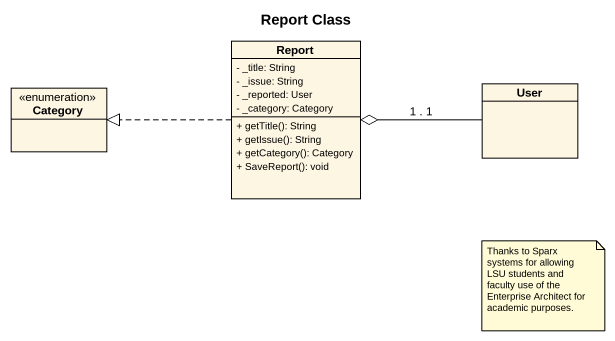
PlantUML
@startuml
title Report Class
hide circle
hide empty members
skinparam classAttributeIconSize 0
class Report {
  - _title: String
  - _issue: String
  - _reported: User
  - _category: Category
  + getTitle(): String
  + getIssue(): String
  + getCategory(): Category
  + SaveReport(): void
}
enum Category
class User
Report .left.|> Category
User -left-o Report : 1 . 1
note as N1
  Thanks to Sparx systems for allowing LSU students and faculty use of the Enterprise Architect for academic purposes.
end note
@enduml
